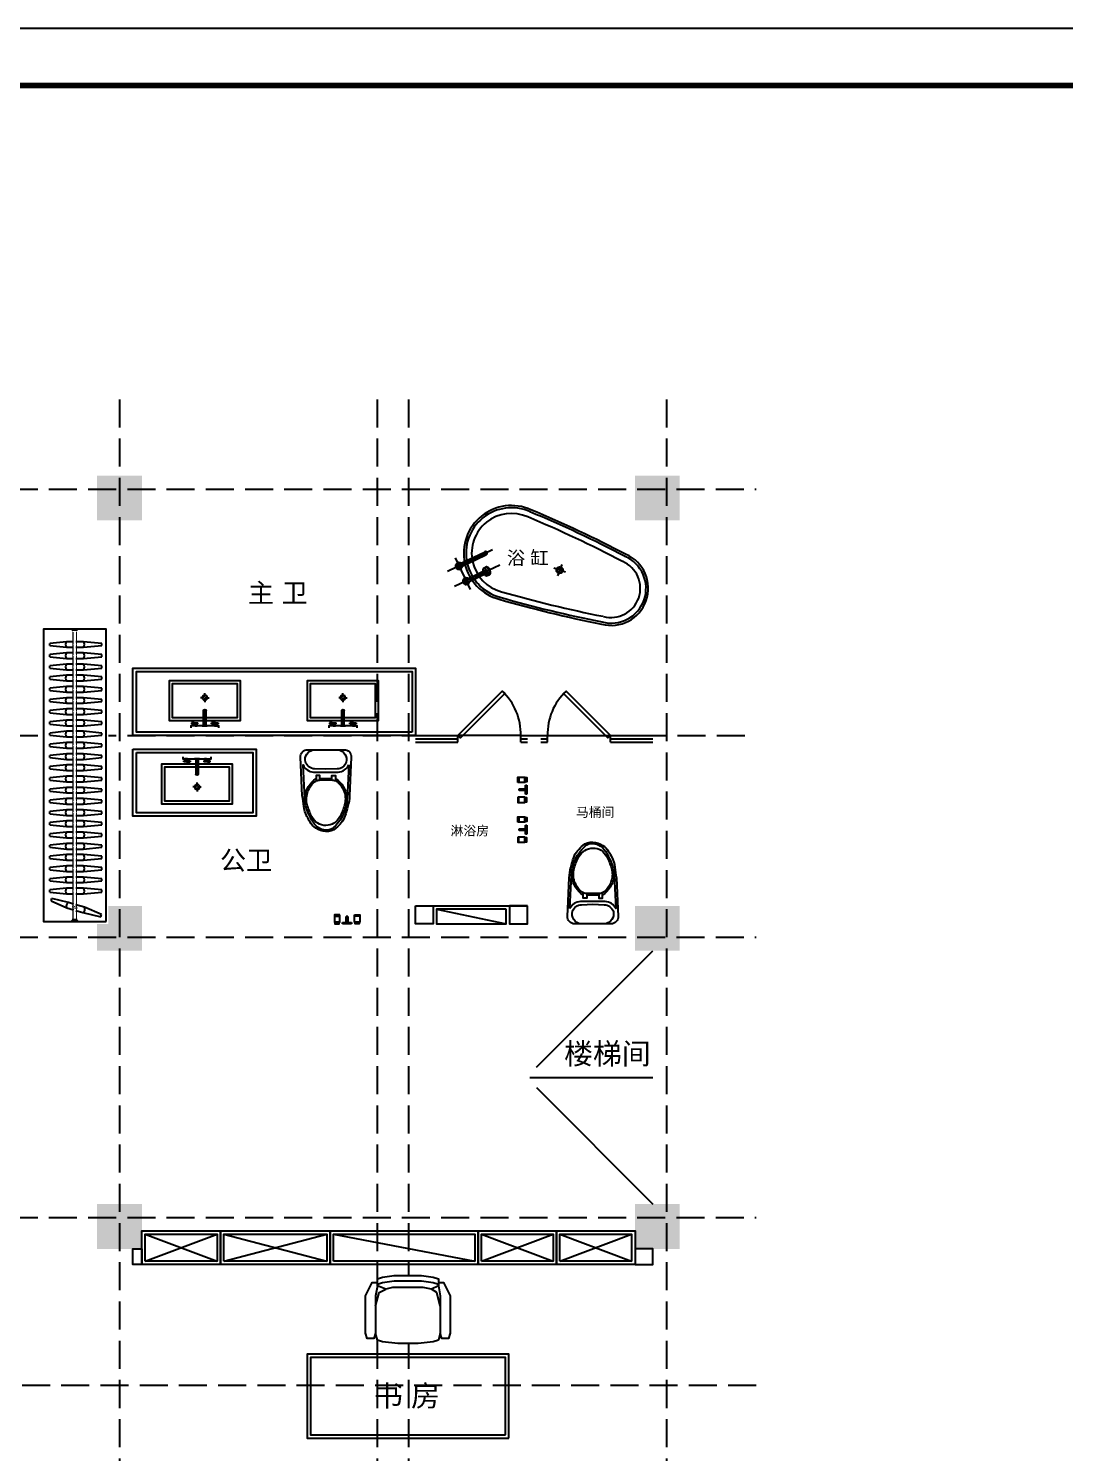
# Model space of a CAD drawing. Header units: millimetres. Extents: x -807114 to 146922, y -468455 to -61603.
# Drawn here: x -349555 to -340309, y -168994 to -156287 of the extents above; entities that cross this region are included whole.
import ezdxf

# ---------------------------------------------------------------- set-up
doc = ezdxf.new("R2010")
doc.units = ezdxf.units.MM
doc.header["$LTSCALE"] = 1000
doc.linetypes.add('CENTER-1', pattern=[10, 6.25, -1.25, 1.25, -1.25])
doc.linetypes.add('DASH', pattern=[0.35, 0.25, -0.1])
for name, color, linetype in [('FF-FIXT', 31, 'Continuous'), ('FF-FURN', 51, 'Continuous'), ('FF-文本文字', 50, 'Continuous'), ('FF-洁具', 31, 'Continuous'), ('P-UN-FUR_i-固定家私', 45, 'Continuous'), ('PUB_TITLE', 4, 'Continuous'), ('wipess', 5, 'Continuous'), ('建-墙-砖', 9, 'Continuous'), ('建-楼梯', 2, 'Continuous'), ('建-窗', 4, 'Continuous'), ('建-轴', 1, 'Continuous')]:
    doc.layers.add(name, color=color, linetype=linetype)
doc.styles.add('Arial', font='arial.ttf')

# ---------------------------------------------------------------- blocks, each defined once
blk = doc.blocks.new('A$C1C081837')
at = {"color": 35}
for p, q in [((-27, 115), (-27, 142)), ((-27, 142), (-17, 142)), ((-17, 115), (-17, 142)), ((-280, 10), (-320, 10)), ((-275, 15), (-275, 52)), ((-275, 5), (-275, -32)), ((-270, 10), (-230, 10)), ((-132, 20), (-152, 20)), ((-132, 22), (-146, 22)), ((-132, -3), (-132, 22)), ((-131, 21), (-132, 21)), ((0, 22), (-131, 22)), ((-131, -3), (-131, 22)), ((0, 20), (-131, 20)), ((0, 0), (-131, 0)), ((-27, 115), (-27, 78)), ((-17, 78), (-27, 78)), ((-17, 115), (1, 115)), ((-17, 105), (1, 105)), ((-17, 105), (-17, 78)), ((0, 35), (0, -15)), ((0, 35), (5, 35)), ((5, 35), (5, -15)), ((-132, 0), (-152, 0)), ((-132, -3), (-146, -3)), ((-131, -2), (-132, -2)), ((0, -3), (-131, -3)), ((-27, -95), (-27, -58)), ((-17, -58), (-27, -58)), ((-27, -95), (-27, -122)), ((-27, -122), (-17, -122)), ((-17, -85), (-17, -58)), ((-17, -85), (1, -85)), ((-17, -95), (1, -95)), ((-17, -95), (-17, -122)), ((0, -15), (5, -15))]:
    blk.add_line(p, q, dxfattribs=at)
blk.add_lwpolyline([(-47, 22), (-47, 360), (-447, 360), (-447, -340), (-47, -340), (-47, -3)])
for points in [[(-77, 22), (-77, 330), (-417, 330), (-417, -310), (-77, -310), (-77, -3)], [(24, -130), (5, -130), (5, 150), (24, 150)], [(5, 105), (5, 135), (1, 135), (1, 115)], [(5, 105), (5, 105), (5, 85), (1, 85), (1, 115)], [(5, -85), (5, -85), (5, -65), (1, -65), (1, -95)], [(5, -85), (5, -115), (1, -115), (1, -95)]]:
    blk.add_lwpolyline(points, dxfattribs=at)
at = {"color": 35, "const_width": 0.84}
blk.add_lwpolyline([(-275, 10, 1), (-274, 10, 1)], format="xyb", close=True, dxfattribs=at)
at = {"color": 35}
blk.add_circle((-275, 10), 25.2, dxfattribs=at)
blk.add_arc((-146, 10), 12.5, 90.0022, 270.0022, dxfattribs=at)
blk = doc.blocks.new('A$C55D235CF')
at = {"color": 39, "linetype": 'CENTER-1', "ltscale": 5}
for p, q in [((31, 686), (-189, 466)), ((210, 393), (-106, 710)), ((104, 287), (-212, 604)), ((292, -231), (183, -231)), ((238, -285), (238, -177))]:
    blk.add_line(p, q, dxfattribs=at)
at = {"color": 33, "linetype": 'Continuous'}
for p, q in [((-54, 640), (-56, 633)), ((-51, 645), (-54, 640)), ((-47, 650), (-51, 645)), ((-42, 654), (-47, 650)), ((-37, 657), (-42, 654)), ((-30, 659), (-37, 657)), ((-22, 659), (-30, 659)), ((-11, 655), (-22, 659)), ((-16, 639), (167, 456)), ((-5, 650), (-11, 655)), ((-2, 647), (-5, 650)), ((3, 639), (-2, 647)), ((4, 629), (3, 639)), ((-161, 531), (-162, 523)), ((-162, 523), (-160, 513)), ((-158, 537), (-161, 531)), ((-160, 513), (-153, 502)), ((-155, 542), (-158, 537)), ((-153, 544), (-155, 542)), ((-145, 550), (-153, 544)), ((-136, 553), (-145, 550)), ((-127, 553), (-136, 553)), ((-114, 547), (-127, 553)), ((-116, 527), (16, 395)), ((-107, 540), (-114, 547)), ((-103, 532), (-107, 540)), ((-102, 522), (-103, 532)), ((-103, 514), (-102, 522)), ((-56, 633), (-56, 626)), ((-56, 626), (-54, 619)), ((-54, 619), (-51, 612)), ((-51, 612), (-47, 608)), ((-47, 608), (-41, 603)), ((-41, 603), (-33, 600)), ((-36, 619), (147, 436)), ((-33, 600), (-26, 599)), ((-26, 599), (-22, 599)), ((-22, 599), (-17, 600)), ((3, 620), (4, 629)), ((-153, 502), (-143, 495)), ((-143, 495), (-128, 493)), ((-135, 507), (-4, 375)), ((-128, 493), (-123, 494)), ((40, 401), (26, 415)), ((34, 406), (26, 415)), ((36, 406), (34, 406)), ((39, 405), (36, 406)), ((42, 403), (39, 405)), ((42, 403), (45, 399)), ((44, 401), (42, 403)), ((45, 399), (44, 401)), ((47, 397), (45, 399)), ((49, 393), (47, 397)), ((47, 376), (48, 381)), ((48, 381), (49, 389)), ((49, 389), (49, 393)), ((167, 456), (147, 436)), ((147, 436), (148, 437)), ((148, 437), (150, 435)), ((148, 437), (150, 435)), ((169, 454), (149, 434)), ((150, 435), (149, 434)), ((149, 434), (156, 427)), ((149, 434), (156, 427)), ((156, 427), (157, 427)), ((157, 427), (158, 426)), ((158, 426), (159, 427)), ((159, 427), (161, 427)), ((161, 427), (163, 428)), ((163, 428), (167, 431)), ((166, 455), (167, 456)), ((166, 455), (168, 453)), ((168, 453), (166, 455)), ((167, 431), (168, 432)), ((169, 454), (168, 453)), ((168, 432), (170, 434)), ((169, 454), (176, 447)), ((176, 447), (169, 454)), ((170, 434), (171, 436)), ((171, 436), (174, 439)), ((174, 439), (176, 442)), ((177, 446), (176, 447)), ((176, 442), (177, 445)), ((177, 445), (177, 446)), ((177, 446), (177, 446)), ((-10, 351), (-24, 365)), ((-24, 365), (-15, 357)), ((-15, 357), (-15, 354)), ((-15, 354), (-13, 351)), ((-13, 351), (-12, 349)), ((-12, 349), (-8, 346)), ((-12, 349), (-8, 346)), ((-8, 346), (-6, 344)), ((-6, 344), (-1, 342)), ((-1, 342), (5, 342)), ((5, 342), (8, 342)), ((8, 342), (15, 344)), ((15, 344), (20, 347)), ((20, 347), (27, 351)), ((27, 351), (31, 356)), ((31, 356), (36, 360)), ((36, 360), (42, 367)), ((42, 367), (44, 370)), ((44, 370), (47, 376))]:
    blk.add_line(p, q, dxfattribs=at)
at = {"flags": 128}
blk.add_lwpolyline([(567, -743, 0.021411), (661, 191, 1.08619), (-186, 191, 0.021411), (-92, -743, 0.930125), (567, -743)], format="xyb", dxfattribs=at)
at = {"color": 32, "flags": 128}
for points in [[(641, 191, 1.089171), (-166, 191)], [(-166, 192, 0.021415), (-72, -741)], [(547, -741, 0.021415), (641, 192)], [(-72, -740, 0.935819), (547, -740)]]:
    blk.add_lwpolyline(points, format="xyb", dxfattribs=at)
at = {"color": 35, "flags": 128}
for points in [[(591, 195, 1.089171), (-116, 195, 1.089171)], [(-116, 195, 0.021415), (-22, -733, 0.021415)], [(497, -733, 0.021415), (591, 195, 0.021415)], [(-22, -736, 0.935819), (497, -736, 0.935819)]]:
    blk.add_lwpolyline(points, format="xyb", dxfattribs=at)
at = {"color": 35, "linetype": 'Continuous'}
for radius in [29.2, 23.2]:
    blk.add_circle((238, -231), radius, dxfattribs=at)
at = {"color": 33, "linetype": 'Continuous'}
for centre, radius, start, end in [((-26, 629), 14, 45, 225), ((-126, 517), 14, 45, 225), ((-8, 399), 23.7, 278.7868, 351.2132)]:
    blk.add_arc(centre, radius, start, end, dxfattribs=at)
at = {"color": 39, "ltscale": 30}
for centre, radius, start, end in [((-132, 523), 19.1, 10.5537, 259.4463), ((-147, 495), 14.8, 42.055, 83.5179), ((-127, 518), 16.1, 15.1781, 254.8219), ((-104, 538), 14.8, 186.4821, 227.945)]:
    blk.add_arc(centre, radius, start, end, dxfattribs=at)
at = {"color": 33, "linetype": 'Continuous'}
for centre, start_param, end_param in [((1, 390), 1.982313, 7.442465), ((15, 376), 3.141593, 6.283185)]:
    blk.add_ellipse(centre, major_axis=(24.7, 24.7), ratio=0.528596, start_param=start_param, end_param=end_param, dxfattribs=at)
at = {"color": 33, "linetype": 'Continuous', "extrusion": (0, 0, -1)}
blk.add_ellipse((15, 376), major_axis=(26.7, 26.7), ratio=0.563059, start_param=-0.384776, end_param=3.526331, dxfattribs=at)
blk = doc.blocks.new('马桶A')
at = {"color": 35, "linetype": 'ByBlock'}
blk.add_line((53, 109), (-53, 109), dxfattribs=at)
at = {"color": 0, "linetype": 'Continuous'}
blk.add_lwpolyline([(227, 298, 0.431726), (163, 365), (-163, 365, 0.431435), (-227, 298), (-211, -47, 0.05293), (-197, -139, 0.015625), (-170, -228, 0.092508), (-137, -287, 0.041886), (-90, -335, 0.199313), (0, -365, 0.124065), (90, -335, 0.122705), (141, -281, 0.00916), (169, -230, 0.093585), (196, -140, -0.024039), (211, -47)], format="xyb", close=True, dxfattribs=at)
at = {"color": 35}
for points in [[(-101, 194), (0, 190), (101, 194, 0.31346), (183, 257, 0.214355), (170, 326, 0.233297), (103, 365), (-107, 365, 0.214741), (-170, 326, 0.214469), (-182, 253, 0.149897), (-150, 211, 0.149897), (-101, 194)], [(-204, 229), (-189, -72, 0.039846), (-181, -133, 0.096207), (-126, -263, 0.060028), (-69, -329, 0.204422), (0, -353, 0.133941), (69, -329, 0.129163), (125, -263, -0.000598), (157, -200, 0.056687), (181, -133, 0.051135), (189, -72), (204, 229, -0.272391), (111, 165), (-111, 165, -0.270676), (-204, 229)], [(107, 73, 0.09365), (83, 89, 0.098915), (54, 95), (-55, 95, 0.096282), (-83, 89, 0.096282), (-108, 73, 0.05557), (-140, 34, 0.05557), (-163, -11, 0.092989), (-174, -76, 0.063501), (-167, -129, 0.057856), (-124, -235, 0.268831), (0, -311, 0.294074), (124, -235, 0.034416), (167, -129, 0.087024), (174, -76, 0.134611), (140, 34, 0.061058), (107, 73)]]:
    blk.add_lwpolyline(points, format="xyb", close=True, dxfattribs=at)
at = {"color": 35, "linetype": 'ByBlock'}
for points in [[(-53, 95), (-53, 136), (-87, 136), (-87, 88)], [(53, 95), (53, 136), (86, 136), (86, 88)]]:
    blk.add_lwpolyline(points, dxfattribs=at)
for centre, start, end in [((52, -92), 124.5259, 171.7782), ((-52, -92), 8.2064, 55.4741)]:
    blk.add_arc(centre, 244, start, end, dxfattribs=at)
blk = doc.blocks.new('做成ACAD TuKuai0197')
at = {"linetype": 'Continuous'}
for p, q in [((0, -40), (0, 40)), ((0, 40), (12, 40)), ((12, 40), (12, -40)), ((12, 8), (66, 8)), ((12, -8), (12, 8)), ((66, -8), (66, 8)), ((66, 8), (66, -8)), ((69, 113), (69, 66)), ((12, -40), (0, -40)), ((66, -8), (12, -8)), ((69, -113), (69, -66))]:
    blk.add_line(p, q, dxfattribs=at)
for points in [[(16, 108), (0, 108), (0, 72), (16, 72)], [(80, 66), (80, 113), (16, 113), (16, 66)], [(16, -108), (0, -108), (0, -72), (16, -72)], [(80, -66), (80, -113), (16, -113), (16, -66)]]:
    blk.add_lwpolyline(points, close=True, dxfattribs=at)
blk = doc.blocks.new('做成ACAD TuKuai0291')
blk.add_wipeout([(-457.2, 228.6), (-457.2, 266.7), (-355.6, 317.5), (-76.2, 317.5), (-38.1, 304.8), (-38.1, 254), (-76.2, 241.3), (-25.4, 228.6), (-12.7, 190.5), (0, 76.2), (0, -76.2), (-12.7, -190.5), (-25.4, -228.6), (-76.2, -241.3), (-38.1, -254), (-38.1, -304.8), (-76.2, -317.5), (-355.6, -317.5), (-457.2, -266.7), (-457.2, -228.6), (-482.6, -228.6), (-495.3, -190.5), (-508, -101.6), (-508, 101.6), (-495.3, 190.5), (-482.6, 228.6)]).dxf.layer = 'wipess'
at = {"color": 57, "linetype": 'Continuous'}
for p, q in [((-444.5, 228.6), (-457.2, 190.5)), ((-457.2, 190.5), (-469.9, 101.6)), ((-469.9, 101.6), (-469.9, -101.6)), ((-469.9, -101.6), (-457.2, -190.5)), ((-457.2, -190.5), (-444.5, -228.6))]:
    blk.add_line(p, q, dxfattribs=at)
at = {"linetype": 'Continuous'}
for p, q in [((-431.8, 228.6), (-457.2, 228.6)), ((-431.8, 228.6), (-355.6, 241.3)), ((-406.4, 165.1), (-431.8, 228.6)), ((-381, 215.9), (-406.4, 165.1)), ((-279.4, 241.3), (-381, 215.9)), ((-355.6, 241.3), (-76.2, 241.3)), ((-419.1, 114.3), (-406.4, 165.1)), ((-419.1, -114.3), (-419.1, 114.3)), ((-431.8, -228.6), (-406.4, -177.8)), ((-406.4, -177.8), (-419.1, -114.3)), ((-381, -215.9), (-406.4, -177.8)), ((-457.2, -228.6), (-431.8, -228.6)), ((-431.8, -228.6), (-355.6, -241.3)), ((-279.4, -241.3), (-381, -215.9)), ((-355.6, -241.3), (-76.2, -241.3))]:
    blk.add_line(p, q, dxfattribs=at)
blk.add_lwpolyline([(-457.2, 228.6), (-482.6, 228.6), (-495.3, 190.5), (-508, 101.6), (-508, -101.6), (-495.3, -190.5), (-482.6, -228.6), (-457.2, -228.6), (-457.2, -266.7), (-355.6, -317.5), (-76.2, -317.5), (-38.1, -304.8), (-38.1, -254), (-76.2, -241.3), (-25.4, -228.6), (-12.7, -190.5), (0, -76.2), (0, 76.2), (-12.7, 190.5), (-25.4, 228.6), (-76.2, 241.3), (-38.1, 254), (-38.1, 304.8), (-76.2, 317.5), (-355.6, 317.5), (-457.2, 266.7), (-457.2, 228.6), (-482.6, 228.6)], dxfattribs=at)
blk = doc.blocks.new('dsfagfga')
at = {"layer": 'PUB_TITLE'}
blk.add_lwpolyline([(1835878, -2551780), (1866439, -2551780), (1866439, -2530171), (1835878, -2530171)], close=True, dxfattribs=at)
at = {"layer": 'PUB_TITLE', "const_width": 51.4}
blk.add_lwpolyline([(1837165, -2551266), (1865925, -2551266), (1865925, -2530686), (1837165, -2530686)], close=True, dxfattribs=at)
blk = doc.blocks.new('*U9228')
at = {"ltscale": 750}
blk.add_wipeout([(0, 0), (2650, 0), (2650, 600), (0, 600)], dxfattribs=at)
at = {"color": 8}
for p, q in [((205, 509), (225, 504)), ((283, 522), (303, 522)), ((383, 522), (403, 522)), ((483, 522), (503, 522)), ((583, 522), (603, 522)), ((683, 522), (703, 522)), ((783, 522), (803, 522)), ((883, 522), (903, 522)), ((983, 522), (1003, 522)), ((1083, 522), (1103, 522)), ((1183, 522), (1203, 522)), ((1283, 522), (1303, 522)), ((1383, 522), (1403, 522)), ((1483, 522), (1503, 522)), ((1583, 522), (1603, 522)), ((1683, 522), (1703, 522)), ((1783, 522), (1803, 522)), ((1883, 522), (1903, 522)), ((1983, 522), (2003, 522)), ((2083, 522), (2103, 522)), ((2183, 522), (2203, 522)), ((2283, 522), (2303, 522)), ((2383, 522), (2403, 522)), ((2483, 522), (2503, 522)), ((26, 325), (20, 325)), ((26, 325), (20, 325)), ((20, 275), (20, 325)), ((26, 275), (20, 275)), ((26, 275), (20, 275)), ((26, 275), (26, 325)), ((26, 275), (26, 325)), ((45, 286), (45, 314)), ((45, 286), (45, 314)), ((83, 61), (148, 213)), ((268, 222), (283, 58)), ((303, 58), (318, 222)), ((368, 222), (383, 58)), ((403, 58), (418, 222)), ((468, 222), (483, 58)), ((503, 58), (518, 222)), ((568, 222), (583, 58)), ((603, 58), (618, 222)), ((668, 222), (683, 58)), ((703, 58), (718, 222)), ((768, 222), (783, 58)), ((803, 58), (818, 222)), ((868, 222), (883, 58)), ((903, 58), (918, 222)), ((968, 222), (983, 58)), ((1003, 58), (1018, 222)), ((1068, 222), (1083, 58)), ((1103, 58), (1118, 222)), ((1168, 222), (1183, 58)), ((1203, 58), (1218, 222)), ((1268, 222), (1283, 58)), ((1303, 58), (1318, 222)), ((1368, 222), (1383, 58)), ((1403, 58), (1418, 222)), ((1468, 222), (1483, 58)), ((1503, 58), (1518, 222)), ((1568, 222), (1583, 58)), ((1603, 58), (1618, 222)), ((1668, 222), (1683, 58)), ((1703, 58), (1718, 222)), ((1768, 222), (1783, 58)), ((1803, 58), (1818, 222)), ((1868, 222), (1883, 58)), ((1903, 58), (1918, 222)), ((1968, 222), (1983, 58)), ((2003, 58), (2018, 222)), ((2068, 222), (2083, 58)), ((2103, 58), (2118, 222)), ((2168, 222), (2183, 58)), ((2203, 58), (2218, 222)), ((2268, 222), (2283, 58)), ((2303, 58), (2318, 222)), ((2368, 222), (2383, 58)), ((2403, 58), (2418, 222)), ((2468, 222), (2483, 58)), ((2503, 58), (2518, 222)), ((64, 67), (83, 61)), ((283, 58), (303, 58)), ((383, 58), (403, 58)), ((483, 58), (503, 58)), ((583, 58), (603, 58)), ((683, 58), (703, 58)), ((783, 58), (803, 58)), ((883, 58), (903, 58)), ((983, 58), (1003, 58)), ((1083, 58), (1103, 58)), ((1183, 58), (1203, 58)), ((1283, 58), (1303, 58)), ((1383, 58), (1403, 58)), ((1483, 58), (1503, 58)), ((1583, 58), (1603, 58)), ((1683, 58), (1703, 58)), ((1783, 58), (1803, 58)), ((1883, 58), (1903, 58)), ((1983, 58), (2003, 58)), ((2083, 58), (2103, 58)), ((2183, 58), (2203, 58)), ((2283, 58), (2303, 58)), ((2383, 58), (2403, 58)), ((2483, 58), (2503, 58))]:
    blk.add_line(p, q, dxfattribs=at)
at = {"color": 8, "ltscale": 750}
for points in [[(20, 20), (2630, 20), (2630, 580), (20, 580)], [(45, 310), (2605, 310), (2605, 290), (45, 290)]]:
    blk.add_lwpolyline(points, close=True, dxfattribs=at)
at = {"color": 8}
for centre, start, end in [((45, 336), 209.9156, 269.9473), ((45, 336), 209.9156, 269.9473), ((45, 264), 90.0527, 150.0844), ((45, 264), 90.0527, 150.0844)]:
    blk.add_arc(centre, 21.9, start, end, dxfattribs=at)
at = {"color": 250}
for centre in [(293, 249), (393, 249), (493, 249), (593, 249), (693, 249), (793, 249), (893, 249), (993, 249), (1093, 249), (1193, 249), (1293, 249), (1393, 249), (1493, 249), (1593, 249), (1693, 249), (1793, 249), (1893, 249), (1993, 249), (2093, 249), (2193, 249), (2293, 249), (2393, 249), (2493, 249)]:
    blk.add_arc(centre, 36.3, 226.3972, 313.6028, dxfattribs=at)
at = {"color": 8, "ltscale": 750}
blk.add_wipeout([(45, 310), (2605, 310), (2605, 290), (45, 290)], dxfattribs=at)
at = {"color": 8}
for p, q in [((283, 522), (268, 372)), ((318, 372), (303, 522)), ((383, 522), (368, 372)), ((418, 372), (403, 522)), ((483, 522), (468, 372)), ((518, 372), (503, 522)), ((583, 522), (568, 372)), ((618, 372), (603, 522)), ((683, 522), (668, 372)), ((718, 372), (703, 522)), ((783, 522), (768, 372)), ((818, 372), (803, 522)), ((883, 522), (868, 372)), ((918, 372), (903, 522)), ((983, 522), (968, 372)), ((1018, 372), (1003, 522)), ((1083, 522), (1068, 372)), ((1118, 372), (1103, 522)), ((1183, 522), (1168, 372)), ((1218, 372), (1203, 522)), ((1283, 522), (1268, 372)), ((1318, 372), (1303, 522)), ((1383, 522), (1368, 372)), ((1418, 372), (1403, 522)), ((1483, 522), (1468, 372)), ((1518, 372), (1503, 522)), ((1583, 522), (1568, 372)), ((1618, 372), (1603, 522)), ((1683, 522), (1668, 372)), ((1718, 372), (1703, 522)), ((1783, 522), (1768, 372)), ((1818, 372), (1803, 522)), ((1883, 522), (1868, 372)), ((1918, 372), (1903, 522)), ((1983, 522), (1968, 372)), ((2018, 372), (2003, 522)), ((2083, 522), (2068, 372)), ((2118, 372), (2103, 522)), ((2183, 522), (2168, 372)), ((2218, 372), (2203, 522)), ((2283, 522), (2268, 372)), ((2318, 372), (2303, 522)), ((2383, 522), (2368, 372)), ((2418, 372), (2403, 522)), ((2483, 522), (2468, 372)), ((2518, 372), (2503, 522)), ((268, 372), (268, 310)), ((268, 290), (268, 222)), ((318, 310), (318, 372)), ((318, 222), (318, 290)), ((368, 372), (368, 310)), ((368, 290), (368, 222)), ((418, 310), (418, 372)), ((418, 222), (418, 290)), ((468, 372), (468, 310)), ((468, 290), (468, 222)), ((518, 310), (518, 372)), ((518, 222), (518, 290)), ((568, 372), (568, 310)), ((568, 290), (568, 222)), ((618, 310), (618, 372)), ((618, 222), (618, 290)), ((668, 372), (668, 310)), ((668, 290), (668, 222)), ((718, 310), (718, 372)), ((718, 222), (718, 290)), ((768, 372), (768, 310)), ((768, 290), (768, 222)), ((818, 310), (818, 372)), ((818, 222), (818, 290)), ((868, 372), (868, 310)), ((868, 290), (868, 222)), ((918, 310), (918, 372)), ((918, 222), (918, 290)), ((968, 372), (968, 310)), ((968, 290), (968, 222)), ((1018, 310), (1018, 372)), ((1018, 222), (1018, 290)), ((1068, 372), (1068, 310)), ((1068, 290), (1068, 222)), ((1118, 310), (1118, 372)), ((1118, 222), (1118, 290)), ((1168, 372), (1168, 310)), ((1168, 290), (1168, 222)), ((1218, 310), (1218, 372)), ((1218, 222), (1218, 290)), ((1268, 372), (1268, 310)), ((1268, 290), (1268, 222)), ((1318, 310), (1318, 372)), ((1318, 222), (1318, 290)), ((1368, 372), (1368, 310)), ((1368, 290), (1368, 222)), ((1418, 310), (1418, 372)), ((1418, 222), (1418, 290)), ((1468, 372), (1468, 310)), ((1468, 290), (1468, 222)), ((1518, 310), (1518, 372)), ((1518, 222), (1518, 290)), ((1568, 372), (1568, 310)), ((1568, 290), (1568, 222)), ((1618, 310), (1618, 372)), ((1618, 222), (1618, 290)), ((1668, 372), (1668, 310)), ((1668, 290), (1668, 222)), ((1718, 310), (1718, 372)), ((1718, 222), (1718, 290)), ((1768, 372), (1768, 310)), ((1768, 290), (1768, 222)), ((1818, 310), (1818, 372)), ((1818, 222), (1818, 290)), ((1868, 372), (1868, 310)), ((1868, 290), (1868, 222)), ((1918, 310), (1918, 372)), ((1918, 222), (1918, 290)), ((1968, 372), (1968, 310)), ((1968, 290), (1968, 222)), ((2018, 310), (2018, 372)), ((2018, 222), (2018, 290)), ((2068, 372), (2068, 310)), ((2068, 290), (2068, 222)), ((2118, 310), (2118, 372)), ((2118, 222), (2118, 290)), ((2168, 372), (2168, 310)), ((2168, 290), (2168, 222)), ((2218, 310), (2218, 372)), ((2218, 222), (2218, 290)), ((2268, 372), (2268, 310)), ((2268, 290), (2268, 222)), ((2318, 310), (2318, 372)), ((2318, 222), (2318, 290)), ((2368, 372), (2368, 310)), ((2368, 290), (2368, 222)), ((2418, 310), (2418, 372)), ((2418, 222), (2418, 290)), ((2468, 372), (2468, 310)), ((2468, 290), (2468, 222)), ((2518, 310), (2518, 372)), ((2518, 222), (2518, 290))]:
    blk.add_line(p, q, dxfattribs=at)
at = {"color": 8, "ltscale": 750}
blk.add_lwpolyline([(148, 310), (149, 313), (150, 314), (150, 314), (150, 314), (151, 314), (151, 314), (152, 314), (152, 314), (152, 314), (153, 314), (153, 314), (153, 314), (153, 314), (154, 313), (154, 313), (154, 313), (154, 312), (154, 312), (154, 312), (154, 312), (144, 286), (144, 286), (144, 286), (143, 286), (143, 285), (143, 285), (143, 285), (143, 285), (143, 285), (143, 285), (142, 285), (142, 285), (142, 285), (142, 285), (141, 285), (141, 285), (141, 285), (141, 285), (141, 285), (140, 285), (140, 285), (140, 285), (140, 285), (140, 286), (140, 286), (140, 286), (140, 286), (140, 286), (140, 286), (139, 286), (139, 287), (139, 287), (139, 287), (139, 287), (139, 287), (139, 287), (139, 288), (139, 288), (139, 288)], close=True, dxfattribs=at)
at = {"color": 250}
for centre in [(293, 346), (393, 346), (493, 346), (593, 346), (693, 346), (793, 346), (893, 346), (993, 346), (1093, 346), (1193, 346), (1293, 346), (1393, 346), (1493, 346), (1593, 346), (1693, 346), (1793, 346), (1893, 346), (1993, 346), (2093, 346), (2193, 346), (2293, 346), (2393, 346), (2493, 346)]:
    blk.add_arc(centre, 36.3, 46.3972, 133.6028, dxfattribs=at)
at = {"color": 8}
blk.add_wipeout([(2605, 314), (2605, 286), (2607, 286), (2608, 285), (2610, 285), (2612, 284), (2614, 284), (2616, 283), (2617, 282), (2618, 281), (2620, 280), (2621, 279), (2622, 278), (2623, 277), (2624, 275), (2630, 275), (2630, 325), (2624, 325), (2623, 324), (2623, 323), (2623, 323), (2623, 322), (2622, 322), (2622, 322), (2622, 321), (2621, 321), (2621, 320), (2620, 320), (2620, 320), (2619, 319), (2619, 319), (2618, 318), (2617, 317), (2617, 317), (2616, 317), (2615, 316), (2615, 316), (2614, 315), (2612, 315), (2612, 315), (2611, 314), (2610, 314), (2609, 314), (2607, 314), (2606, 314), (2606, 314), (2605, 314), (2605, 286)], dxfattribs=at)
for p, q in [((2624, 325), (2630, 325)), ((2624, 325), (2630, 325)), ((2624, 325), (2624, 275)), ((2624, 275), (2630, 275)), ((2624, 275), (2630, 275)), ((2630, 275), (2630, 325))]:
    blk.add_line(p, q, dxfattribs=at)
at = {"color": 8, "ltscale": 750}
for points in [[(148, 310), (149, 313), (150, 314), (150, 314), (150, 314), (151, 314), (151, 314), (152, 314), (152, 314), (152, 314), (153, 314), (153, 314), (153, 314), (153, 314), (154, 313), (154, 313), (154, 313), (154, 312), (154, 312), (154, 312), (154, 312), (144, 286), (144, 286), (144, 286), (143, 286), (143, 285), (143, 285), (143, 285), (143, 285), (143, 285), (143, 285), (142, 285), (142, 285), (142, 285), (142, 285), (141, 285), (141, 285), (141, 285), (141, 285), (141, 285), (140, 285), (140, 285), (140, 285), (140, 285), (140, 286), (140, 286), (140, 286), (140, 286), (140, 286), (140, 286), (139, 286), (139, 287), (139, 287), (139, 287), (139, 287), (139, 287), (139, 287), (139, 288), (139, 288), (139, 288)], [(290, 310), (290, 313), (290, 314), (291, 314), (291, 315), (291, 315), (291, 315), (292, 315), (292, 315), (292, 315), (293, 315), (293, 315), (293, 315), (294, 315), (294, 315), (294, 315), (294, 315), (295, 314), (295, 314), (295, 314), (295, 313), (295, 286), (295, 286), (295, 286), (295, 285), (295, 285), (295, 285), (295, 285), (294, 285), (294, 285), (294, 285), (294, 284), (294, 284), (293, 284), (293, 284), (293, 284), (293, 284), (293, 284), (292, 284), (292, 284), (292, 284), (292, 284), (292, 284), (292, 284), (292, 284), (291, 284), (291, 284), (291, 284), (291, 285), (291, 285), (291, 285), (291, 285), (291, 285), (290, 285), (290, 285), (290, 285), (290, 286), (290, 286), (290, 286), (290, 286)], [(390, 310), (390, 313), (390, 314), (391, 314), (391, 315), (391, 315), (391, 315), (392, 315), (392, 315), (392, 315), (393, 315), (393, 315), (393, 315), (394, 315), (394, 315), (394, 315), (394, 315), (395, 314), (395, 314), (395, 314), (395, 313), (395, 286), (395, 286), (395, 286), (395, 285), (395, 285), (395, 285), (395, 285), (394, 285), (394, 285), (394, 285), (394, 284), (394, 284), (393, 284), (393, 284), (393, 284), (393, 284), (393, 284), (392, 284), (392, 284), (392, 284), (392, 284), (392, 284), (392, 284), (392, 284), (391, 284), (391, 284), (391, 284), (391, 285), (391, 285), (391, 285), (391, 285), (391, 285), (390, 285), (390, 285), (390, 285), (390, 286), (390, 286), (390, 286), (390, 286)], [(490, 310), (490, 313), (490, 314), (491, 314), (491, 315), (491, 315), (491, 315), (492, 315), (492, 315), (492, 315), (493, 315), (493, 315), (493, 315), (494, 315), (494, 315), (494, 315), (494, 315), (495, 314), (495, 314), (495, 314), (495, 313), (495, 286), (495, 286), (495, 286), (495, 285), (495, 285), (495, 285), (495, 285), (494, 285), (494, 285), (494, 285), (494, 284), (494, 284), (493, 284), (493, 284), (493, 284), (493, 284), (493, 284), (492, 284), (492, 284), (492, 284), (492, 284), (492, 284), (492, 284), (492, 284), (491, 284), (491, 284), (491, 284), (491, 285), (491, 285), (491, 285), (491, 285), (491, 285), (490, 285), (490, 285), (490, 285), (490, 286), (490, 286), (490, 286), (490, 286)], [(590, 310), (590, 313), (590, 314), (591, 314), (591, 315), (591, 315), (591, 315), (592, 315), (592, 315), (592, 315), (593, 315), (593, 315), (593, 315), (594, 315), (594, 315), (594, 315), (594, 315), (595, 314), (595, 314), (595, 314), (595, 313), (595, 286), (595, 286), (595, 286), (595, 285), (595, 285), (595, 285), (595, 285), (594, 285), (594, 285), (594, 285), (594, 284), (594, 284), (593, 284), (593, 284), (593, 284), (593, 284), (593, 284), (592, 284), (592, 284), (592, 284), (592, 284), (592, 284), (592, 284), (592, 284), (591, 284), (591, 284), (591, 284), (591, 285), (591, 285), (591, 285), (591, 285), (591, 285), (590, 285), (590, 285), (590, 285), (590, 286), (590, 286), (590, 286), (590, 286)], [(690, 310), (690, 313), (690, 314), (691, 314), (691, 315), (691, 315), (691, 315), (692, 315), (692, 315), (692, 315), (693, 315), (693, 315), (693, 315), (694, 315), (694, 315), (694, 315), (694, 315), (695, 314), (695, 314), (695, 314), (695, 313), (695, 286), (695, 286), (695, 286), (695, 285), (695, 285), (695, 285), (695, 285), (694, 285), (694, 285), (694, 285), (694, 284), (694, 284), (693, 284), (693, 284), (693, 284), (693, 284), (693, 284), (692, 284), (692, 284), (692, 284), (692, 284), (692, 284), (692, 284), (692, 284), (691, 284), (691, 284), (691, 284), (691, 285), (691, 285), (691, 285), (691, 285), (691, 285), (690, 285), (690, 285), (690, 285), (690, 286), (690, 286), (690, 286), (690, 286)], [(790, 310), (790, 313), (790, 314), (791, 314), (791, 315), (791, 315), (791, 315), (792, 315), (792, 315), (792, 315), (793, 315), (793, 315), (793, 315), (794, 315), (794, 315), (794, 315), (794, 315), (795, 314), (795, 314), (795, 314), (795, 313), (795, 286), (795, 286), (795, 286), (795, 285), (795, 285), (795, 285), (795, 285), (794, 285), (794, 285), (794, 285), (794, 284), (794, 284), (793, 284), (793, 284), (793, 284), (793, 284), (793, 284), (792, 284), (792, 284), (792, 284), (792, 284), (792, 284), (792, 284), (792, 284), (791, 284), (791, 284), (791, 284), (791, 285), (791, 285), (791, 285), (791, 285), (791, 285), (790, 285), (790, 285), (790, 285), (790, 286), (790, 286), (790, 286), (790, 286)], [(890, 310), (890, 313), (890, 314), (891, 314), (891, 315), (891, 315), (891, 315), (892, 315), (892, 315), (892, 315), (893, 315), (893, 315), (893, 315), (894, 315), (894, 315), (894, 315), (894, 315), (895, 314), (895, 314), (895, 314), (895, 313), (895, 286), (895, 286), (895, 286), (895, 285), (895, 285), (895, 285), (895, 285), (894, 285), (894, 285), (894, 285), (894, 284), (894, 284), (893, 284), (893, 284), (893, 284), (893, 284), (893, 284), (892, 284), (892, 284), (892, 284), (892, 284), (892, 284), (892, 284), (892, 284), (891, 284), (891, 284), (891, 284), (891, 285), (891, 285), (891, 285), (891, 285), (891, 285), (890, 285), (890, 285), (890, 285), (890, 286), (890, 286), (890, 286), (890, 286)], [(990, 310), (990, 313), (990, 314), (991, 314), (991, 315), (991, 315), (991, 315), (992, 315), (992, 315), (992, 315), (993, 315), (993, 315), (993, 315), (994, 315), (994, 315), (994, 315), (994, 315), (995, 314), (995, 314), (995, 314), (995, 313), (995, 286), (995, 286), (995, 286), (995, 285), (995, 285), (995, 285), (995, 285), (994, 285), (994, 285), (994, 285), (994, 284), (994, 284), (993, 284), (993, 284), (993, 284), (993, 284), (993, 284), (992, 284), (992, 284), (992, 284), (992, 284), (992, 284), (992, 284), (992, 284), (991, 284), (991, 284), (991, 284), (991, 285), (991, 285), (991, 285), (991, 285), (991, 285), (990, 285), (990, 285), (990, 285), (990, 286), (990, 286), (990, 286), (990, 286)], [(1090, 310), (1090, 313), (1090, 314), (1091, 314), (1091, 315), (1091, 315), (1091, 315), (1092, 315), (1092, 315), (1092, 315), (1093, 315), (1093, 315), (1093, 315), (1094, 315), (1094, 315), (1094, 315), (1094, 315), (1095, 314), (1095, 314), (1095, 314), (1095, 313), (1095, 286), (1095, 286), (1095, 286), (1095, 285), (1095, 285), (1095, 285), (1095, 285), (1094, 285), (1094, 285), (1094, 285), (1094, 284), (1094, 284), (1093, 284), (1093, 284), (1093, 284), (1093, 284), (1093, 284), (1092, 284), (1092, 284), (1092, 284), (1092, 284), (1092, 284), (1092, 284), (1092, 284), (1091, 284), (1091, 284), (1091, 284), (1091, 285), (1091, 285), (1091, 285), (1091, 285), (1091, 285), (1090, 285), (1090, 285), (1090, 285), (1090, 286), (1090, 286), (1090, 286), (1090, 286)], [(1190, 310), (1190, 313), (1190, 314), (1191, 314), (1191, 315), (1191, 315), (1191, 315), (1192, 315), (1192, 315), (1192, 315), (1193, 315), (1193, 315), (1193, 315), (1194, 315), (1194, 315), (1194, 315), (1194, 315), (1195, 314), (1195, 314), (1195, 314), (1195, 313), (1195, 286), (1195, 286), (1195, 286), (1195, 285), (1195, 285), (1195, 285), (1195, 285), (1194, 285), (1194, 285), (1194, 285), (1194, 284), (1194, 284), (1193, 284), (1193, 284), (1193, 284), (1193, 284), (1193, 284), (1192, 284), (1192, 284), (1192, 284), (1192, 284), (1192, 284), (1192, 284), (1192, 284), (1191, 284), (1191, 284), (1191, 284), (1191, 285), (1191, 285), (1191, 285), (1191, 285), (1191, 285), (1190, 285), (1190, 285), (1190, 285), (1190, 286), (1190, 286), (1190, 286), (1190, 286)], [(1290, 310), (1290, 313), (1290, 314), (1291, 314), (1291, 315), (1291, 315), (1291, 315), (1292, 315), (1292, 315), (1292, 315), (1293, 315), (1293, 315), (1293, 315), (1294, 315), (1294, 315), (1294, 315), (1294, 315), (1295, 314), (1295, 314), (1295, 314), (1295, 313), (1295, 286), (1295, 286), (1295, 286), (1295, 285), (1295, 285), (1295, 285), (1295, 285), (1294, 285), (1294, 285), (1294, 285), (1294, 284), (1294, 284), (1293, 284), (1293, 284), (1293, 284), (1293, 284), (1293, 284), (1292, 284), (1292, 284), (1292, 284), (1292, 284), (1292, 284), (1292, 284), (1292, 284), (1291, 284), (1291, 284), (1291, 284), (1291, 285), (1291, 285), (1291, 285), (1291, 285), (1291, 285), (1290, 285), (1290, 285), (1290, 285), (1290, 286), (1290, 286), (1290, 286), (1290, 286)], [(1390, 310), (1390, 313), (1390, 314), (1391, 314), (1391, 315), (1391, 315), (1391, 315), (1392, 315), (1392, 315), (1392, 315), (1393, 315), (1393, 315), (1393, 315), (1394, 315), (1394, 315), (1394, 315), (1394, 315), (1395, 314), (1395, 314), (1395, 314), (1395, 313), (1395, 286), (1395, 286), (1395, 286), (1395, 285), (1395, 285), (1395, 285), (1395, 285), (1394, 285), (1394, 285), (1394, 285), (1394, 284), (1394, 284), (1393, 284), (1393, 284), (1393, 284), (1393, 284), (1393, 284), (1392, 284), (1392, 284), (1392, 284), (1392, 284), (1392, 284), (1392, 284), (1392, 284), (1391, 284), (1391, 284), (1391, 284), (1391, 285), (1391, 285), (1391, 285), (1391, 285), (1391, 285), (1390, 285), (1390, 285), (1390, 285), (1390, 286), (1390, 286), (1390, 286), (1390, 286)], [(1490, 310), (1490, 313), (1490, 314), (1491, 314), (1491, 315), (1491, 315), (1491, 315), (1492, 315), (1492, 315), (1492, 315), (1493, 315), (1493, 315), (1493, 315), (1494, 315), (1494, 315), (1494, 315), (1494, 315), (1495, 314), (1495, 314), (1495, 314), (1495, 313), (1495, 286), (1495, 286), (1495, 286), (1495, 285), (1495, 285), (1495, 285), (1495, 285), (1494, 285), (1494, 285), (1494, 285), (1494, 284), (1494, 284), (1493, 284), (1493, 284), (1493, 284), (1493, 284), (1493, 284), (1492, 284), (1492, 284), (1492, 284), (1492, 284), (1492, 284), (1492, 284), (1492, 284), (1491, 284), (1491, 284), (1491, 284), (1491, 285), (1491, 285), (1491, 285), (1491, 285), (1491, 285), (1490, 285), (1490, 285), (1490, 285), (1490, 286), (1490, 286), (1490, 286), (1490, 286)], [(1590, 310), (1590, 313), (1590, 314), (1591, 314), (1591, 315), (1591, 315), (1591, 315), (1592, 315), (1592, 315), (1592, 315), (1593, 315), (1593, 315), (1593, 315), (1594, 315), (1594, 315), (1594, 315), (1594, 315), (1595, 314), (1595, 314), (1595, 314), (1595, 313), (1595, 286), (1595, 286), (1595, 286), (1595, 285), (1595, 285), (1595, 285), (1595, 285), (1594, 285), (1594, 285), (1594, 285), (1594, 284), (1594, 284), (1593, 284), (1593, 284), (1593, 284), (1593, 284), (1593, 284), (1592, 284), (1592, 284), (1592, 284), (1592, 284), (1592, 284), (1592, 284), (1592, 284), (1591, 284), (1591, 284), (1591, 284), (1591, 285), (1591, 285), (1591, 285), (1591, 285), (1591, 285), (1590, 285), (1590, 285), (1590, 285), (1590, 286), (1590, 286), (1590, 286), (1590, 286)], [(1690, 310), (1690, 313), (1690, 314), (1691, 314), (1691, 315), (1691, 315), (1691, 315), (1692, 315), (1692, 315), (1692, 315), (1693, 315), (1693, 315), (1693, 315), (1694, 315), (1694, 315), (1694, 315), (1694, 315), (1695, 314), (1695, 314), (1695, 314), (1695, 313), (1695, 286), (1695, 286), (1695, 286), (1695, 285), (1695, 285), (1695, 285), (1695, 285), (1694, 285), (1694, 285), (1694, 285), (1694, 284), (1694, 284), (1693, 284), (1693, 284), (1693, 284), (1693, 284), (1693, 284), (1692, 284), (1692, 284), (1692, 284), (1692, 284), (1692, 284), (1692, 284), (1692, 284), (1691, 284), (1691, 284), (1691, 284), (1691, 285), (1691, 285), (1691, 285), (1691, 285), (1691, 285), (1690, 285), (1690, 285), (1690, 285), (1690, 286), (1690, 286), (1690, 286), (1690, 286)], [(1790, 310), (1790, 313), (1790, 314), (1791, 314), (1791, 315), (1791, 315), (1791, 315), (1792, 315), (1792, 315), (1792, 315), (1793, 315), (1793, 315), (1793, 315), (1794, 315), (1794, 315), (1794, 315), (1794, 315), (1795, 314), (1795, 314), (1795, 314), (1795, 313), (1795, 286), (1795, 286), (1795, 286), (1795, 285), (1795, 285), (1795, 285), (1795, 285), (1794, 285), (1794, 285), (1794, 285), (1794, 284), (1794, 284), (1793, 284), (1793, 284), (1793, 284), (1793, 284), (1793, 284), (1792, 284), (1792, 284), (1792, 284), (1792, 284), (1792, 284), (1792, 284), (1792, 284), (1791, 284), (1791, 284), (1791, 284), (1791, 285), (1791, 285), (1791, 285), (1791, 285), (1791, 285), (1790, 285), (1790, 285), (1790, 285), (1790, 286), (1790, 286), (1790, 286), (1790, 286)], [(1890, 310), (1890, 313), (1890, 314), (1891, 314), (1891, 315), (1891, 315), (1891, 315), (1892, 315), (1892, 315), (1892, 315), (1893, 315), (1893, 315), (1893, 315), (1894, 315), (1894, 315), (1894, 315), (1894, 315), (1895, 314), (1895, 314), (1895, 314), (1895, 313), (1895, 286), (1895, 286), (1895, 286), (1895, 285), (1895, 285), (1895, 285), (1895, 285), (1894, 285), (1894, 285), (1894, 285), (1894, 284), (1894, 284), (1893, 284), (1893, 284), (1893, 284), (1893, 284), (1893, 284), (1892, 284), (1892, 284), (1892, 284), (1892, 284), (1892, 284), (1892, 284), (1892, 284), (1891, 284), (1891, 284), (1891, 284), (1891, 285), (1891, 285), (1891, 285), (1891, 285), (1891, 285), (1890, 285), (1890, 285), (1890, 285), (1890, 286), (1890, 286), (1890, 286), (1890, 286)], [(1990, 310), (1990, 313), (1990, 314), (1991, 314), (1991, 315), (1991, 315), (1991, 315), (1992, 315), (1992, 315), (1992, 315), (1993, 315), (1993, 315), (1993, 315), (1994, 315), (1994, 315), (1994, 315), (1994, 315), (1995, 314), (1995, 314), (1995, 314), (1995, 313), (1995, 286), (1995, 286), (1995, 286), (1995, 285), (1995, 285), (1995, 285), (1995, 285), (1994, 285), (1994, 285), (1994, 285), (1994, 284), (1994, 284), (1993, 284), (1993, 284), (1993, 284), (1993, 284), (1993, 284), (1992, 284), (1992, 284), (1992, 284), (1992, 284), (1992, 284), (1992, 284), (1992, 284), (1991, 284), (1991, 284), (1991, 284), (1991, 285), (1991, 285), (1991, 285), (1991, 285), (1991, 285), (1990, 285), (1990, 285), (1990, 285), (1990, 286), (1990, 286), (1990, 286), (1990, 286)], [(2090, 310), (2090, 313), (2090, 314), (2091, 314), (2091, 315), (2091, 315), (2091, 315), (2092, 315), (2092, 315), (2092, 315), (2093, 315), (2093, 315), (2093, 315), (2094, 315), (2094, 315), (2094, 315), (2094, 315), (2095, 314), (2095, 314), (2095, 314), (2095, 313), (2095, 286), (2095, 286), (2095, 286), (2095, 285), (2095, 285), (2095, 285), (2095, 285), (2094, 285), (2094, 285), (2094, 285), (2094, 284), (2094, 284), (2093, 284), (2093, 284), (2093, 284), (2093, 284), (2093, 284), (2092, 284), (2092, 284), (2092, 284), (2092, 284), (2092, 284), (2092, 284), (2092, 284), (2091, 284), (2091, 284), (2091, 284), (2091, 285), (2091, 285), (2091, 285), (2091, 285), (2091, 285), (2090, 285), (2090, 285), (2090, 285), (2090, 286), (2090, 286), (2090, 286), (2090, 286)], [(2190, 310), (2190, 313), (2190, 314), (2191, 314), (2191, 315), (2191, 315), (2191, 315), (2192, 315), (2192, 315), (2192, 315), (2193, 315), (2193, 315), (2193, 315), (2194, 315), (2194, 315), (2194, 315), (2194, 315), (2195, 314), (2195, 314), (2195, 314), (2195, 313), (2195, 286), (2195, 286), (2195, 286), (2195, 285), (2195, 285), (2195, 285), (2195, 285), (2194, 285), (2194, 285), (2194, 285), (2194, 284), (2194, 284), (2193, 284), (2193, 284), (2193, 284), (2193, 284), (2193, 284), (2192, 284), (2192, 284), (2192, 284), (2192, 284), (2192, 284), (2192, 284), (2192, 284), (2191, 284), (2191, 284), (2191, 284), (2191, 285), (2191, 285), (2191, 285), (2191, 285), (2191, 285), (2190, 285), (2190, 285), (2190, 285), (2190, 286), (2190, 286), (2190, 286), (2190, 286)], [(2290, 310), (2290, 313), (2290, 314), (2291, 314), (2291, 315), (2291, 315), (2291, 315), (2292, 315), (2292, 315), (2292, 315), (2293, 315), (2293, 315), (2293, 315), (2294, 315), (2294, 315), (2294, 315), (2294, 315), (2295, 314), (2295, 314), (2295, 314), (2295, 313), (2295, 286), (2295, 286), (2295, 286), (2295, 285), (2295, 285), (2295, 285), (2295, 285), (2294, 285), (2294, 285), (2294, 285), (2294, 284), (2294, 284), (2293, 284), (2293, 284), (2293, 284), (2293, 284), (2293, 284), (2292, 284), (2292, 284), (2292, 284), (2292, 284), (2292, 284), (2292, 284), (2292, 284), (2291, 284), (2291, 284), (2291, 284), (2291, 285), (2291, 285), (2291, 285), (2291, 285), (2291, 285), (2290, 285), (2290, 285), (2290, 285), (2290, 286), (2290, 286), (2290, 286), (2290, 286)], [(2390, 310), (2390, 313), (2390, 314), (2391, 314), (2391, 315), (2391, 315), (2391, 315), (2392, 315), (2392, 315), (2392, 315), (2393, 315), (2393, 315), (2393, 315), (2394, 315), (2394, 315), (2394, 315), (2394, 315), (2395, 314), (2395, 314), (2395, 314), (2395, 313), (2395, 286), (2395, 286), (2395, 286), (2395, 285), (2395, 285), (2395, 285), (2395, 285), (2394, 285), (2394, 285), (2394, 285), (2394, 284), (2394, 284), (2393, 284), (2393, 284), (2393, 284), (2393, 284), (2393, 284), (2392, 284), (2392, 284), (2392, 284), (2392, 284), (2392, 284), (2392, 284), (2392, 284), (2391, 284), (2391, 284), (2391, 284), (2391, 285), (2391, 285), (2391, 285), (2391, 285), (2391, 285), (2390, 285), (2390, 285), (2390, 285), (2390, 286), (2390, 286), (2390, 286), (2390, 286)], [(2490, 310), (2490, 313), (2490, 314), (2491, 314), (2491, 315), (2491, 315), (2491, 315), (2492, 315), (2492, 315), (2492, 315), (2493, 315), (2493, 315), (2493, 315), (2494, 315), (2494, 315), (2494, 315), (2494, 315), (2495, 314), (2495, 314), (2495, 314), (2495, 313), (2495, 286), (2495, 286), (2495, 286), (2495, 285), (2495, 285), (2495, 285), (2495, 285), (2494, 285), (2494, 285), (2494, 285), (2494, 284), (2494, 284), (2493, 284), (2493, 284), (2493, 284), (2493, 284), (2493, 284), (2492, 284), (2492, 284), (2492, 284), (2492, 284), (2492, 284), (2492, 284), (2492, 284), (2491, 284), (2491, 284), (2491, 284), (2491, 285), (2491, 285), (2491, 285), (2491, 285), (2491, 285), (2490, 285), (2490, 285), (2490, 285), (2490, 286), (2490, 286), (2490, 286), (2490, 286)]]:
    blk.add_wipeout(points, dxfattribs=at)
at = {"color": 8}
for p, q in [((205, 509), (142, 371)), ((190, 357), (225, 504)), ((118, 290), (100, 227)), ((142, 371), (124, 310)), ((148, 213), (171, 290)), ((176, 310), (190, 357)), ((100, 227), (64, 67))]:
    blk.add_line(p, q, dxfattribs=at)
at = {"color": 250}
for centre, start, end in [((159, 339), 29.9421, 117.1477), ((131, 245), 209.9421, 297.1477)]:
    blk.add_arc(centre, 36.3, start, end, dxfattribs=at)

msp = doc.modelspace()

# ---------------------------------------------------------------- hatches: boundary and pattern name
h = msp.add_hatch(color=251)
h.dxf.hatch_style = 1
h.paths.add_polyline_path([(-348942.5, -160676.4), (-348542.5, -160676.4), (-348542.5, -160276.4), (-348942.5, -160276.4)])
h = msp.add_hatch(color=251)
h.dxf.hatch_style = 1
h.paths.add_polyline_path([(-344142.5, -160676.4), (-343742.5, -160676.4), (-343742.5, -160276.4), (-344142.5, -160276.4)])
h = msp.add_hatch(color=251)
h.dxf.hatch_style = 1
h.paths.add_polyline_path([(-348942.5, -164116.4), (-348942.5, -164516.4), (-348542.5, -164516.4), (-348542.5, -164116.4)])
h = msp.add_hatch(color=251)
h.dxf.hatch_style = 1
h.paths.add_polyline_path([(-344142.5, -164116.4), (-343742.5, -164116.4), (-343742.5, -164516.4), (-344142.5, -164516.4)])
h = msp.add_hatch(color=251)
h.dxf.hatch_style = 1
h.paths.add_polyline_path([(-348942.5, -166776.4), (-348942.5, -167176.4), (-348542.5, -167176.4), (-348542.5, -166776.4)])
h = msp.add_hatch(color=251)
h.dxf.hatch_style = 1
h.paths.add_polyline_path([(-344142.5, -166776.4), (-343742.5, -166776.4), (-343742.5, -167176.4), (-344142.5, -167176.4)])

# ---------------------------------------------------------------- linework, layer by layer
at = {"color": 251}
for p, q in [((-345162.4, -162596.4), (-345722.4, -162596.4)), ((-344922.6, -162596.4), (-344362.6, -162596.4))]:
    msp.add_line(p, q, dxfattribs=at)
msp.add_line((-345942.5, -164116.4), (-345102.5, -164116.4))
for points in [[(-348542.5, -167316.4), (-348622.5, -167316.4), (-348622.5, -167176.4), (-348542.5, -167176.4)], [(-344142.5, -167316.4), (-343982.5, -167316.4), (-343982.5, -167176.4), (-344142.5, -167176.4)]]:
    msp.add_lwpolyline(points, close=True)
at = {"layer": 'FF-FIXT', "ltscale": 3}
for p, q in [((-345722.4, -162656.4), (-345722.4, -162596.4)), ((-345162.4, -162656.4), (-345162.4, -162596.4)), ((-344922.6, -162656.4), (-344922.6, -162596.4)), ((-344362.6, -162656.4), (-344362.6, -162596.4))]:
    msp.add_line(p, q, dxfattribs=at)
at = {"layer": 'FF-FIXT', "color": 251, "ltscale": 3}
msp.add_line((-345912.5, -164146.4), (-345292, -164276.4), dxfattribs=at)
at = {"layer": 'FF-FIXT', "color": 252, "ltscale": 3}
for p, q in [((-348512.5, -167286.4), (-347872.5, -167046.4)), ((-348512.5, -167046.4), (-347872.5, -167286.4)), ((-347812.5, -167286.4), (-346892.6, -167046.4)), ((-347812.5, -167046.4), (-346892.6, -167286.4)), ((-346832.6, -167046.4), (-345572.3, -167286.4)), ((-345512.3, -167286.4), (-344872.4, -167046.4)), ((-345512.3, -167046.4), (-344872.4, -167286.4)), ((-344812.4, -167286.4), (-344172.5, -167046.4)), ((-344812.4, -167046.4), (-344172.5, -167286.4))]:
    msp.add_line(p, q, dxfattribs=at)
at = {"layer": 'FF-FIXT', "ltscale": 3}
for points in [[(-346102.5, -162596.4), (-348622.5, -162596.4), (-348622.5, -161995.9), (-346102.5, -161995.9)], [(-348622.5, -162716.4), (-347522.5, -162716.4), (-347522.5, -163316.8), (-348622.5, -163316.8)], [(-348542.5, -167316.4), (-348542.5, -167016.4), (-347842.5, -167016.4), (-347842.5, -167316.4)], [(-347842.5, -167316.4), (-347842.5, -167016.4), (-346862.6, -167016.4), (-346862.6, -167316.4)], [(-346862.6, -167316.4), (-346862.6, -167016.4), (-345542.3, -167016.4), (-345542.3, -167316.4)], [(-345542.3, -167316.4), (-345542.3, -167016.4), (-344842.4, -167016.4), (-344842.4, -167316.4)], [(-344842.4, -167316.4), (-344842.4, -167016.4), (-344142.5, -167016.4), (-344142.5, -167316.4)], [(-345269, -168866.4), (-345269, -168116.9), (-347068.5, -168116.9), (-347068.5, -168866.4)]]:
    msp.add_lwpolyline(points, close=True, dxfattribs=at)
at = {"layer": 'FF-FIXT', "color": 251, "ltscale": 3}
for points in [[(-346132.5, -162566.4), (-348592.5, -162566.4), (-348592.5, -162025.9), (-346132.5, -162025.9)], [(-348592.5, -162746.4), (-347552.5, -162746.4), (-347552.5, -163286.8), (-348592.5, -163286.8)], [(-345292, -164146.4), (-345912.5, -164146.4), (-345912.5, -164276.4), (-345292, -164276.4)]]:
    msp.add_lwpolyline(points, close=True, dxfattribs=at)
at = {"layer": 'FF-FIXT', "ltscale": 3}
for points in [[(-346102.5, -162596.4), (-345722.4, -162596.4)], [(-346102.5, -162626.4), (-345722.4, -162626.4)], [(-345162.4, -162596.4), (-343982.5, -162596.4)], [(-345162.4, -162626.4), (-345102.5, -162626.4)], [(-344982.5, -162626.4), (-344922.6, -162626.4)], [(-344362.6, -162626.4), (-343982.5, -162626.4)], [(-346102.5, -162656.4), (-345722.4, -162656.4)], [(-345162.4, -162656.4), (-345102.5, -162656.4)], [(-344982.5, -162656.4), (-344922.6, -162656.4)], [(-344362.6, -162656.4), (-343982.5, -162656.4)]]:
    msp.add_lwpolyline(points, dxfattribs=at)
at = {"layer": 'FF-FIXT', "color": 252, "ltscale": 3}
for points in [[(-348512.5, -167286.4), (-348512.5, -167046.4), (-347872.5, -167046.4), (-347872.5, -167286.4)], [(-347812.5, -167286.4), (-347812.5, -167046.4), (-346892.6, -167046.4), (-346892.6, -167286.4)], [(-346832.6, -167286.4), (-346832.6, -167046.4), (-345572.3, -167046.4), (-345572.3, -167286.4)], [(-345512.3, -167286.4), (-345512.3, -167046.4), (-344872.4, -167046.4), (-344872.4, -167286.4)], [(-344812.4, -167286.4), (-344812.4, -167046.4), (-344172.5, -167046.4), (-344172.5, -167286.4)], [(-345299, -168836.4), (-345299, -168146.9), (-347038.5, -168146.9), (-347038.5, -168836.4)]]:
    msp.add_lwpolyline(points, close=True, dxfattribs=at)
at = {"layer": '建-墙-砖'}
for points in [[(-346102, -164116.4), (-345942.5, -164116.4), (-345942.5, -164276.4), (-346102, -164276.4)], [(-345102.5, -164116.4), (-345262, -164116.4), (-345262, -164276.4), (-345102.5, -164276.4)]]:
    msp.add_lwpolyline(points, close=True, dxfattribs=at)
at = {"layer": '建-楼梯'}
for p, q in [((-345022.5, -165556.4), (-343982.5, -164516.4)), ((-345082.5, -165646.4), (-343982.5, -165646.4)), ((-345022.5, -165736.4), (-343982.5, -166776.4))]:
    msp.add_line(p, q, dxfattribs=at)
at = {"layer": '建-窗'}
for points in [[(-345722.4, -162596.4), (-345326.7, -162200.8), (-345305.5, -162222), (-345701.1, -162617.6)], [(-344362.6, -162596.4), (-344758.2, -162200.8), (-344779.4, -162222), (-344383.8, -162617.6)]]:
    msp.add_lwpolyline(points, close=True, dxfattribs=at)
for centre, start, end in [((-345687.3, -162582.5), 358.48663, 46.63693), ((-344397.6, -162582.5), 133.36307, 181.51337)]:
    msp.add_arc(centre, 525.1, start, end, dxfattribs=at)
at = {"layer": '建-轴', "linetype": 'DASH'}
for p, q in [((-348742.5, -159596.4), (-348742.5, -174156.4)), ((-346442.5, -159596.4), (-346442.5, -174156.4)), ((-346162.5, -159596.4), (-346162.5, -174156.4)), ((-343862.5, -159596.4), (-343862.5, -174156.4)), ((-357422.5, -160396.4), (-343062.5, -160396.4)), ((-357422.5, -162596.4), (-345722.4, -162596.4)), ((-345162.4, -162596.4), (-343062.5, -162596.4)), ((-357422.5, -164396.4), (-343062.5, -164396.4)), ((-357422.5, -166896.4), (-343062.5, -166896.4)), ((-343062.5, -168396.4), (-357422.5, -168396.4))]:
    msp.add_line(p, q, dxfattribs=at)

# ---------------------------------------------------------------- block references
at = {"layer": 'FF-FIXT', "rotation": 70.61227026417029}
msp.add_blockref('A$C55D235CF', (-345111.8, -161267.8), dxfattribs=at)
at = {"layer": 'FF-FIXT', "ltscale": 3, "xscale": -0.9, "yscale": 0.9, "zscale": 0.9}
for p, rotation in [((-347972.7, -162505.8), 89.99999999999984), ((-346740.2, -162505.8), 89.99999999999982), ((-348060.2, -162806.9), 270)]:
    msp.add_blockref('A$C1C081837', p, dxfattribs=dict(at, rotation=rotation))
at = {"layer": 'FF-FIXT', "ltscale": 3}
for p, rotation in [((-345109, -163079.6), 180), ((-345109, -163435.8), 180), ((-346712, -164276.4), 90.00000000000004)]:
    msp.add_blockref('做成ACAD TuKuai0197', p, dxfattribs=dict(at, rotation=rotation))
at = {"layer": 'FF-洁具', "linetype": 'Continuous', "xscale": -1}
for p, rotation in [((-346901.1, -163087.5), 359.9999999999999), ((-344518.8, -163911.3), 180)]:
    msp.add_blockref('马桶A', p, dxfattribs=dict(at, rotation=rotation))

# ---------------------------------------------------------------- texts
at = {"layer": 'FF-文本文字', "style": 'Arial'}
for s, height, p in [('浴 缸', 119.75, (-345285.8, -161071)), ('主 卫', 171.07, (-347596.8, -161409.2)), ('马桶间', 84, (-344669.5, -163321.5)), ('淋浴房', 84, (-345788.3, -163487.1)), ('公卫', 171.07, (-347846.3, -163794.8)), ('楼梯间', 188.96, (-344775.2, -165529.1)), ('书 房', 188.96, (-346471.9, -168582.1))]:
    msp.add_text(s, height=height, dxfattribs=at).set_placement(p)

# ---------------------------------------------------------------- next in the draw order: block references
at = {"layer": 'FF-FURN', "linetype": 'Continuous', "xscale": -1.1918016, "yscale": 1.1918016, "zscale": 1.1918016, "rotation": 89.9999999999998}
msp.add_blockref('做成ACAD TuKuai0291', (-346169.4, -168020.3), dxfattribs=at)

# ---------------------------------------------------------------- next in the draw order: block references
at = {"xscale": 0.9873600000000002, "yscale": 0.9873600000000002, "zscale": 0.9873600000000002}
msp.add_blockref('dsfagfga', (-2176830.5, 2341903.1), dxfattribs=at)

# ---------------------------------------------------------------- next in the draw order: block references
at = {"layer": 'P-UN-FUR_i-固定家私', "ltscale": 750, "extrusion": (0, 0, -1), "xscale": -1, "zscale": -1, "rotation": 270}
msp.add_blockref('*U9228', (348842.5, -164276.4), dxfattribs=at)

doc.saveas('drawing.dxf')
